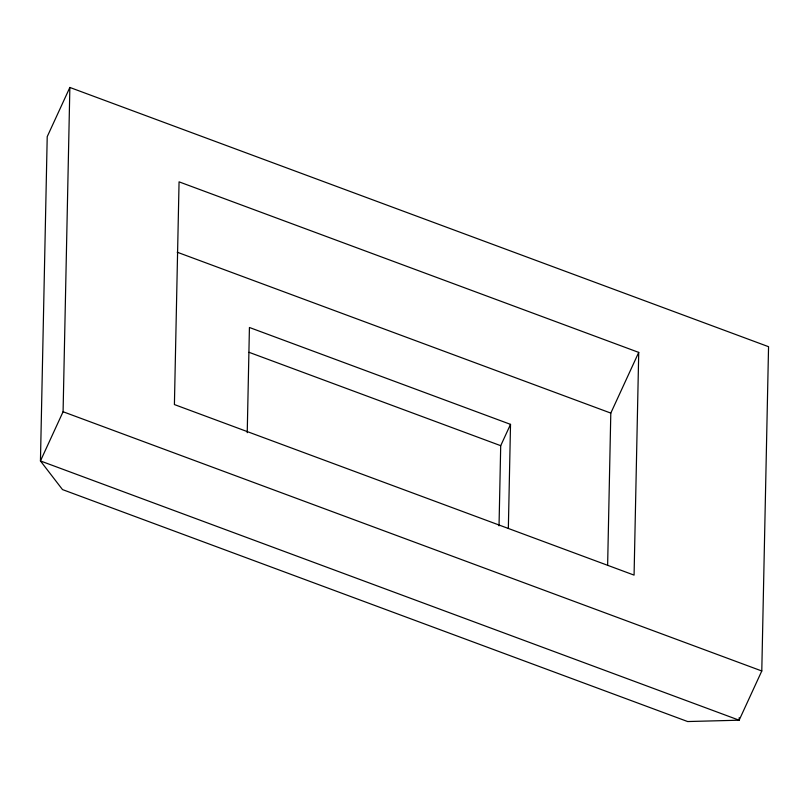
<?xml version="1.0" encoding="UTF-8"?>
<svg xmlns="http://www.w3.org/2000/svg" width="809" height="809" viewBox="0 0 809 809"><rect width="100%" height="100%" fill="white"/><g stroke="black" fill="none" stroke-linecap="round" stroke-linejoin="round"><path stroke-width="1.21" d="M739.193 717.674L739.143 720.202L40.45 460.948L63.082 411.741L69.857 87.453L768.55 346.697L761.785 670.985L739.143 720.202L687.65 721.547L62.505 489.587L40.45 460.948L47.215 136.67L69.857 87.453M247.23 432.704L249.425 327.483L510.519 424.361L508.345 528.328M499.032 525.85L500.71 445.688L510.519 424.361M607.63 565.349L610.805 413.096L638.726 352.4L179.062 181.843L174.41 404.561L634.074 575.118L638.726 352.4M177.201 252.206L610.805 413.096M249.071 352.319L500.71 445.688M63.082 411.741L761.785 670.985"/></g></svg>
